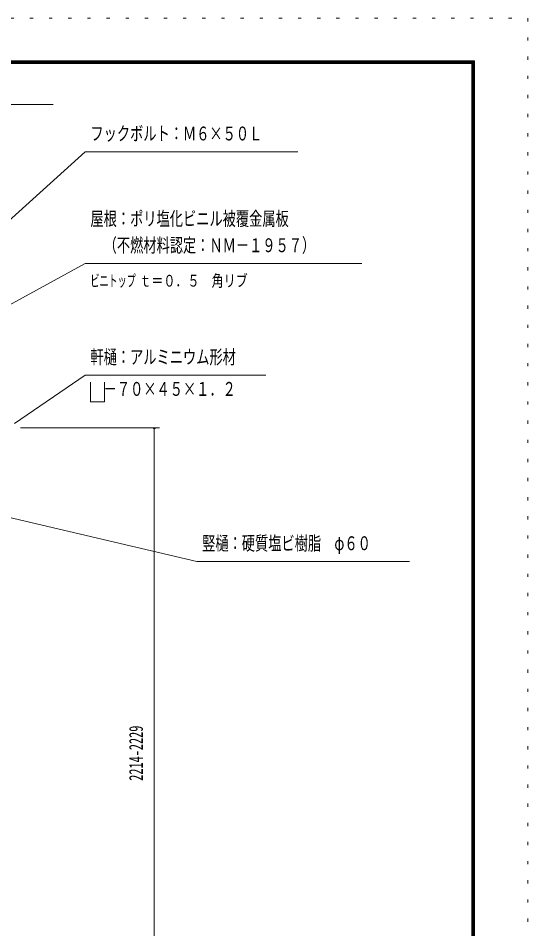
# Model space of a CAD drawing. Units: millimetres, scale not verified. Extents: x -25857 to 25867, y -10500 to 10500.
# Drawn here: x 21076 to 25867, y 1944 to 10500 of the extents above; entities that cross this region are included whole.
import ezdxf
from ezdxf.enums import TextEntityAlignment as Align

# ---------------------------------------------------------------- set-up
doc = ezdxf.new("R2010")
doc.units = ezdxf.units.MM
doc.header["$LTSCALE"] = 60
doc.linetypes.add('USER4', pattern=[3, 0.5, -2.5])
for name, color, linetype, lineweight in [('0-A_2-52DIM', 3, 'Continuous', 18), ('0-C_F-F1PAPER', 5, 'Continuous', 18), ('0-D_F-E_J_ADD', 5, 'USER4', 18)]:
    doc.layers.add(name, color=color, linetype=linetype, lineweight=lineweight)
doc.styles.add('ＭＳ ゴシック', font='')
doc.styles.get('ＭＳ ゴシック').set_extended_font_data('MS Gothic')

msp = doc.modelspace()

# ---------------------------------------------------------------- linework, layer by layer
at = {"layer": '0-A_2-52DIM'}
for p, q in [((21405.25, 9689.93), (19255.25, 9689.93)), ((20448.96, 7506.15), (21705.25, 8194.93)), ((21705.25, 8194.93), (24305.25, 8194.93)), ((22405.25, 6652.53), (21097.5, 6652.53)), ((22365.25, 6652.53), (22345.25, 6652.53)), ((22355.25, -900.07), (22355.25, 6652.53))]:
    msp.add_line(p, q, dxfattribs=at)
for points in [[(23705.25, 9244.93), (21705.25, 9244.93), (19994.19, 7699.55)], [(21041.32, 6692.54), (21705.25, 7144.93), (23405.26, 7144.93)], [(21886.9, 7078.88), (21886.9, 6894.93), (21755.26, 6894.93), (21755.26, 7078.88)], [(20982.86, 5810.98), (22755.25, 5394.93), (24755.26, 5394.93)]]:
    msp.add_lwpolyline(points, dxfattribs=at)
msp.add_arc((22355.25, 6652.53), 10, 180, 0, dxfattribs=at)
at = {"layer": '0-C_F-F1PAPER'}
for points in [[(25366.66, -10000), (-3333.33, -10000), (-3333.33, 10100), (25366.66, 10100)], [(25364.16, -9997.5), (-3330.83, -9997.5), (-3330.83, 10097.5), (25364.16, 10097.5)], [(25361.66, -9995), (-3328.33, -9995), (-3328.33, 10095), (25361.66, 10095)], [(25359.16, -9992.5), (25359.16, 10092.5), (-3325.83, 10092.5), (-3325.83, -9992.5)], [(25356.66, -9990), (-3323.33, -9990), (-3323.33, 10090), (25356.66, 10090)], [(25354.16, -9987.5), (25354.16, 10087.5), (-3320.83, 10087.5), (-3320.83, -9987.5)], [(25351.66, -9985), (-3318.33, -9985), (-3318.33, 10085), (25351.66, 10085)], [(25349.17, -9982.5), (25349.17, 10082.5), (-3315.83, 10082.5), (-3315.83, -9982.5)], [(25346.66, -9980), (25346.66, 10080), (-3313.33, 10080), (-3313.33, -9980)], [(25344.16, -9977.5), (25344.16, 10077.5), (-3310.83, 10077.5), (-3310.83, -9977.5)], [(25341.66, -9975), (-3308.33, -9975), (-3308.33, 10075), (25341.66, 10075)]]:
    msp.add_lwpolyline(points, close=True, dxfattribs=at)
at = {"layer": '0-D_F-E_J_ADD'}
msp.add_lwpolyline([(25866.67, -10500), (-3833.33, -10500), (-3833.33, 10500), (25866.67, 10500)], close=True, dxfattribs=at)

# ---------------------------------------------------------------- texts
at = {"layer": '0-A_2-52DIM', "color": 7, "style": 'ＭＳ ゴシック'}
for s, height, width, p in [('フックボルト：Ｍ６×５０Ｌ', 130.2, 0.7, (21755.25, 9312.7)), ('屋根：ポリ塩化ビニル被覆金属板', 130.2, 0.7, (21755.25, 8512.69)), ('\u3000（不燃材料認定：ＮＭ－１９５７）', 130.2, 0.7, (21755.25, 8262.7)), ('ビニトップ ', 110.7, 0.55, (21755.25, 7944.93)), ('ｔ＝０．５\u3000角リブ', 110.7, 0.75, (22214.53, 7944.93)), ('軒樋：アルミニウム形材', 130.2, 0.7, (21755.25, 7212.7)), ('\u3000－７０×４５×１．２', 130.2, 0.7, (21755.25, 6912.7)), ('竪樋：硬質塩ビ樹脂\u3000φ６０', 130.2, 0.7, (22805.25, 5462.7))]:
    msp.add_text(s, height=height, dxfattribs=dict(at, width=width)).set_placement(p, align=Align.BOTTOM_LEFT)
at = {"layer": '0-A_2-52DIM', "color": 7, "style": 'ＭＳ ゴシック', "width": 0.65}
msp.add_text('2214-2229', height=130.2, rotation=90, dxfattribs=at).set_placement((22287.49, 3334.98), align=Align.BOTTOM_LEFT)

doc.saveas('drawing.dxf')
